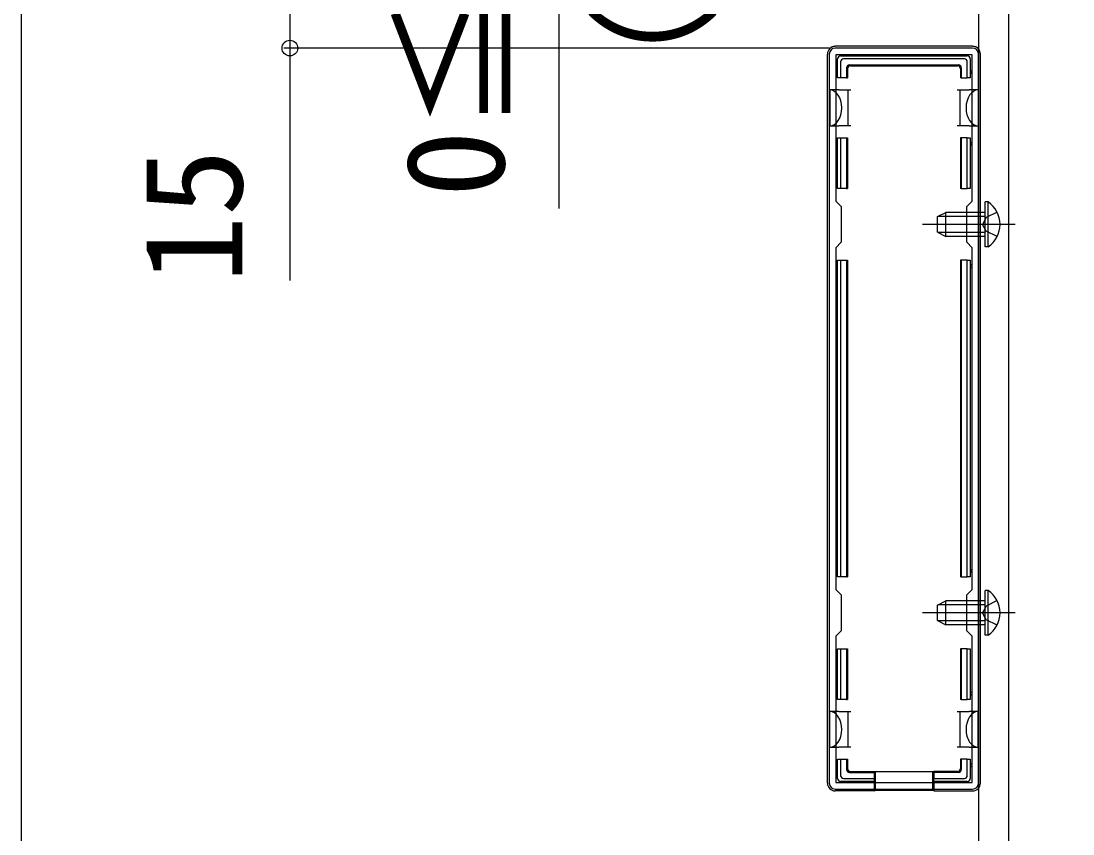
# Model space of a CAD drawing. Units: millimetres, scale not verified. Extents: x -1312 to 1312, y -1950 to 1938.
# Drawn here: x -1142.8 to -966.7, y -473.1 to -337.1 of the extents above; entities that cross this region are included whole.
import ezdxf
from ezdxf.enums import TextEntityAlignment as Align

# ---------------------------------------------------------------- set-up
doc = ezdxf.new("R2010")
doc.units = ezdxf.units.MM
doc.header["$LTSCALE"] = 10
for name, color, linetype in [('0-3_YKK_11', 7, 'Continuous'), ('0-4_YKK_12', 2, 'Continuous'), ('0-5_YKK_13', 4, 'Continuous'), ('0-6_YKK_D', 6, 'Continuous')]:
    doc.layers.add(name, color=color, linetype=linetype)
doc.styles.add('ＭＳ ゴシック', font='')
doc.styles.get('ＭＳ ゴシック').set_extended_font_data('MS Gothic')

msp = doc.modelspace()

# ---------------------------------------------------------------- linework, layer by layer
at = {"layer": '0-3_YKK_11'}
for p, q in [((-983.5, -341.6), (-1006.5, -341.6)), ((-1007.5, -342.6), (-1007.5, -464.6)), ((-982.5, -464.6), (-982.5, -342.6)), ((-1006.5, -465.6), (-983.5, -465.6))]:
    msp.add_line(p, q, dxfattribs=at)
msp.add_lwpolyline([(-983.6, -432.2), (-983.6, -375), (-984.5, -374.1), (-984.5, -368.1), (-983.6, -367.2), (-983.6, -342.7), (-1006.4, -342.7), (-1006.4, -367.2), (-1005.5, -368.1), (-1005.5, -374.1), (-1006.4, -375), (-1006.4, -432.2), (-1005.5, -433.1), (-1005.5, -439.1), (-1006.4, -440), (-1006.4, -464.5), (-983.6, -464.5), (-983.6, -440), (-984.5, -439.1), (-984.5, -433.1)], close=True, dxfattribs=at)
for centre, start, end in [((-1006.5, -342.6), 90, 180), ((-983.5, -342.6), 0, 90), ((-1006.5, -464.6), 180, 270), ((-983.5, -464.6), 270, 360)]:
    msp.add_arc(centre, 1, start, end, dxfattribs=at)
at = {"layer": '0-4_YKK_12'}
msp.add_lwpolyline([(-982.5, -1021.6), (-946, -1021.6), (-946, -203.1), (-982.5, -203.1)], close=True, dxfattribs=at)
msp.add_lwpolyline([(-977.5, -202.6), (-977.5, -1577.6), (-927.5, -1577.6)], dxfattribs=at)
at = {"layer": '0-5_YKK_13'}
for p, q in [((-983.5, -341.3), (-1006.5, -341.3)), ((-1007.8, -464.61), (-1007.8, -342.6)), ((-1005.6, -342.9), (-984.4, -342.9)), ((-982.2, -464.61), (-982.2, -342.6)), ((-1005.6, -343.9), (-1005.6, -346.6)), ((-984.89, -343.4), (-1005.11, -343.4)), ((-1004.45, -345.05), (-1004.45, -346.6)), ((-1004.1, -344.4), (-985.9, -344.4)), ((-1003.95, -344.55), (-986.05, -344.55)), ((-985.55, -345.05), (-985.55, -346.6)), ((-985.4, -344.9), (-985.4, -346.6)), ((-984.4, -346.6), (-984.4, -343.9)), ((-983.9, -343.4), (-983.9, -346.6)), ((-1004.6, -346.6), (-1004.45, -346.6)), ((-985.4, -346.6), (-985.55, -346.6)), ((-985.4, -346.6), (-984.4, -346.6)), ((-983.9, -346.6), (-984.4, -346.6)), ((-1005.9, -348.6), (-1007.4, -348.6)), ((-1007.4, -348.6), (-1007.4, -354.6)), ((-1004.4, -348.6), (-1003.9, -348.6)), ((-986.1, -348.6), (-985.6, -348.6)), ((-982.6, -348.6), (-984.1, -348.6)), ((-982.6, -348.6), (-982.6, -354.6)), ((-1007.4, -354.6), (-1005.9, -354.6)), ((-1003.9, -354.6), (-1004.4, -354.6)), ((-985.6, -354.6), (-986.1, -354.6)), ((-984.1, -354.6), (-982.6, -354.6)), ((-1005.6, -356.6), (-1005.6, -365.1)), ((-1005.6, -356.6), (-1004.6, -356.6)), ((-1004.6, -356.6), (-1004.6, -365.1)), ((-985.55, -356.6), (-985.55, -365.1)), ((-985.4, -356.6), (-985.55, -356.6)), ((-984.4, -356.6), (-985.4, -356.6)), ((-1005.6, -365.1), (-1006.1, -365.1)), ((-1004.6, -365.1), (-1005.6, -365.1)), ((-1004.6, -365.1), (-1004.45, -365.1)), ((-985.4, -365.1), (-984.4, -365.1)), ((-981.4, -374.85), (-981.4, -367.35)), ((-989.4, -369.8), (-988, -369.1)), ((-981.4, -369.76), (-989.31, -369.76)), ((-981.4, -369.1), (-988, -369.1)), ((-976.4, -371.1), (-991.9, -371.1)), ((-989.4, -372.4), (-989.4, -369.8)), ((-989.4, -372.4), (-988, -373.1)), ((-981.4, -372.45), (-989.31, -372.45)), ((-980.89, -374.85), (-981.4, -374.85)), ((-1005.6, -377.1), (-1005.6, -430.1)), ((-1005.6, -377.1), (-1004.6, -377.1)), ((-1004.6, -377.1), (-1004.6, -430.1)), ((-985.55, -377.1), (-985.55, -430.1)), ((-985.4, -377.1), (-985.55, -377.1)), ((-984.4, -377.1), (-985.4, -377.1)), ((-984.4, -430.1), (-984.4, -377.1)), ((-984.4, -377.1), (-983.9, -377.1)), ((-1005.6, -430.1), (-1006.1, -430.1)), ((-1004.6, -430.1), (-1005.6, -430.1)), ((-1004.6, -430.1), (-1004.45, -430.1)), ((-985.4, -430.1), (-984.4, -430.1)), ((-981.4, -439.85), (-981.4, -432.35)), ((-989.4, -434.8), (-988, -434.1)), ((-989.4, -437.4), (-989.4, -434.8)), ((-981.4, -434.76), (-989.31, -434.76)), ((-981.4, -434.1), (-988, -434.1)), ((-976.4, -436.1), (-991.9, -436.1)), ((-989.4, -437.4), (-988, -438.1)), ((-981.4, -437.45), (-989.31, -437.45)), ((-980.89, -439.85), (-981.4, -439.85)), ((-1006.1, -450.6), (-1006.1, -442.1)), ((-1006.1, -442.1), (-1005.6, -442.1)), ((-1005.6, -442.1), (-1005.6, -450.6)), ((-1005.6, -442.1), (-1004.6, -442.1)), ((-1004.6, -442.1), (-1004.45, -442.1)), ((-1004.45, -442.1), (-1004.45, -450.6)), ((-985.55, -442.1), (-985.55, -450.6)), ((-985.4, -442.1), (-985.55, -442.1)), ((-985.4, -442.1), (-985.4, -450.6)), ((-984.4, -442.1), (-983.9, -442.1)), ((-983.9, -442.1), (-983.9, -450.6)), ((-1005.6, -450.6), (-1006.1, -450.6)), ((-1004.6, -450.6), (-1004.45, -450.6)), ((-985.4, -450.6), (-985.55, -450.6)), ((-985.4, -450.6), (-984.4, -450.6)), ((-983.9, -450.6), (-984.4, -450.6)), ((-1005.9, -452.6), (-1007.4, -452.6)), ((-1007.4, -458.6), (-1007.4, -452.6)), ((-1004.4, -452.6), (-1003.9, -452.6)), ((-986.1, -452.6), (-985.6, -452.6)), ((-982.6, -452.6), (-984.1, -452.6)), ((-982.6, -458.6), (-982.6, -452.6)), ((-1007.4, -458.6), (-1005.9, -458.6)), ((-1003.9, -458.6), (-1004.4, -458.6)), ((-985.6, -458.6), (-986.1, -458.6)), ((-984.1, -458.6), (-982.6, -458.6)), ((-1006.1, -463.8), (-1006.1, -460.6)), ((-1006.1, -460.6), (-1005.6, -460.6)), ((-1005.6, -460.6), (-1005.6, -463.31)), ((-1005.6, -460.6), (-1004.6, -460.6)), ((-1004.6, -460.6), (-1004.6, -462.3)), ((-1004.6, -460.6), (-1004.45, -460.6)), ((-1004.45, -460.6), (-1004.45, -462.16)), ((-985.55, -460.6), (-985.55, -462.16)), ((-985.4, -460.6), (-985.55, -460.6)), ((-985.4, -460.6), (-985.4, -462.3)), ((-984.4, -460.6), (-985.4, -460.6)), ((-984.4, -463.31), (-984.4, -460.6)), ((-1004.1, -462.8), (-1000, -462.8)), ((-1003.95, -462.66), (-1000, -462.66)), ((-1000, -462.8), (-1000, -462.66)), ((-1000, -462.66), (-990, -462.66)), ((-1000, -462.8), (-1000, -463.8)), ((-999.8, -462.66), (-999.8, -465.81)), ((-986.05, -462.66), (-990, -462.66)), ((-990, -462.8), (-990, -462.66)), ((-985.9, -462.8), (-990, -462.8)), ((-990, -462.8), (-990, -463.8)), ((-1000, -464.3), (-1005.6, -464.3)), ((-1005.11, -463.8), (-1000, -463.8)), ((-1000, -463.8), (-1000, -464.3)), ((-1000, -464.3), (-1000, -465.9)), ((-990, -463.8), (-984.89, -463.8)), ((-990, -464.3), (-990, -463.8)), ((-984.4, -464.3), (-990, -464.3)), ((-990, -464.3), (-990, -465.9)), ((-1000, -465.9), (-1006.5, -465.9)), ((-1000, -465.9), (-999.8, -465.81)), ((-990, -465.9), (-990.2, -465.81)), ((-990, -465.9), (-983.5, -465.9))]:
    msp.add_line(p, q, dxfattribs=at)
for points in [[(-1005.6, -346.6), (-1006.1, -346.6), (-1006.1, -343.4)], [(-1004.6, -344.9), (-1004.6, -346.6), (-1005.6, -346.6)], [(-1005.9, -348.6), (-1004.4, -348.6), (-1004.4, -351.6)], [(-985.6, -351.6), (-985.6, -348.6), (-984.1, -348.6)], [(-1004.4, -351.6), (-1004.4, -354.6), (-1005.9, -354.6)], [(-984.1, -354.6), (-985.6, -354.6), (-985.6, -351.6)], [(-1006.1, -365.1), (-1006.1, -356.6), (-1005.6, -356.6)], [(-1004.6, -356.6), (-1004.45, -356.6), (-1004.45, -365.1)], [(-985.4, -356.6), (-985.4, -365.1), (-985.55, -365.1)], [(-980.89, -374.85), (-980.89, -367.35), (-981.4, -367.35)], [(-981.4, -373.1), (-988, -373.1), (-988, -369.1)], [(-979.39, -369.05), (-981.25, -369.96), (-981.86, -371.1)], [(-979.39, -373.15), (-981.25, -372.25), (-981.86, -371.1)], [(-1006.1, -430.1), (-1006.1, -377.1), (-1005.6, -377.1)], [(-1004.6, -377.1), (-1004.45, -377.1), (-1004.45, -430.1)], [(-985.4, -377.1), (-985.4, -430.1), (-985.55, -430.1)], [(-983.9, -377.1), (-983.9, -430.1), (-984.4, -430.1)], [(-980.89, -439.85), (-980.89, -432.35), (-981.4, -432.35)], [(-981.4, -438.1), (-988, -438.1), (-988, -434.1)], [(-979.39, -434.05), (-981.25, -434.96), (-981.86, -436.1)], [(-979.39, -438.15), (-981.25, -437.25), (-981.86, -436.1)], [(-1004.6, -442.1), (-1004.6, -450.6), (-1005.6, -450.6)], [(-984.4, -450.6), (-984.4, -442.1), (-985.4, -442.1)], [(-1005.9, -452.6), (-1004.4, -452.6), (-1004.4, -455.6)], [(-985.6, -455.6), (-985.6, -452.6), (-984.1, -452.6)], [(-1004.4, -455.6), (-1004.4, -458.6), (-1005.9, -458.6)], [(-984.1, -458.6), (-985.6, -458.6), (-985.6, -455.6)], [(-984.4, -460.6), (-983.9, -460.6), (-983.9, -463.8)], [(-990.2, -462.66), (-990.2, -465.81), (-999.8, -465.81)]]:
    msp.add_lwpolyline(points, dxfattribs=at)
msp.add_lwpolyline([(-984.4, -365.1), (-984.4, -356.6), (-983.9, -356.6), (-983.9, -365.1)], close=True, dxfattribs=at)
for centre, radius, start, end in [((-1005.6, -343.4), 0.5, 90.7744, 179.2256), ((-1005.6, -343.4), 0.5, 90, 90.7744), ((-984.4, -343.4), 0.5, 89.2256, 90), ((-984.4, -343.4), 0.5, 0.7744, 89.2256), ((-1005.6, -343.4), 0.5, 179.2256, 180), ((-984.4, -343.4), 0.5, 0, 0.7744), ((-1006.1, -345.6), 0.3, 90, 270), ((-983.9, -345.6), 0.3, 270, 90), ((-1006.1, -357.6), 0.3, 90, 270), ((-983.9, -357.6), 0.3, 270, 90), ((-983.43, -371.1), 4.53, 304.0667, 55.9333), ((-1006.1, -378.1), 0.3, 90, 270), ((-983.9, -378.1), 0.3, 270, 90), ((-1006.1, -429.1), 0.3, 90, 270), ((-983.9, -429.1), 0.3, 270, 90), ((-983.43, -436.1), 4.53, 304.0667, 55.9333), ((-1006.1, -449.6), 0.3, 90, 270), ((-983.9, -449.6), 0.3, 270, 90), ((-1006.1, -461.6), 0.3, 90, 270), ((-983.9, -461.6), 0.3, 270, 90), ((-1005.6, -463.8), 0.5, 180, 180.7744), ((-1005.6, -463.8), 0.5, 180.7744, 269.2256), ((-1005.6, -463.8), 0.5, 269.2256, 270), ((-984.4, -463.8), 0.5, 270, 270.7744), ((-984.4, -463.8), 0.5, 270.7744, 359.2256), ((-984.4, -463.8), 0.5, 359.2256, 0)]:
    msp.add_arc(centre, radius, start, end, dxfattribs=at)
for centre, major_axis, ratio, start_param, end_param in [((-1006.5, -342.61), (-0.923, 0.923), 0.99628, 5.499651, 7.06672), ((-983.5, -342.61), (0.923, 0.923), 0.99628, 5.499651, 7.06672), ((-1005.09, -343.91), (-0.363, 0.363), 0.973329, 5.511302, 7.055068), ((-1004.1, -344.9), (-0.354, 0.354), 0.999924, 5.497825, 7.068545), ((-1003.95, -345.05), (-0.354, 0.354), 0.999924, 5.497825, 7.068545), ((-986.05, -345.05), (0.354, 0.354), 0.999924, 5.497825, 7.068545), ((-985.9, -344.9), (0.354, 0.354), 0.999924, 5.497825, 7.068545), ((-984.91, -343.91), (0.363, 0.363), 0.973329, 5.511302, 7.055068), ((-1007.4, -351.6), (0, 3), 0.666667, 4.712389, 6.283185), ((-982.6, -351.6), (0, 3), 0.666667, 0, 1.570796), ((-1007.4, -351.6), (0, 3), 0.666667, 3.141593, 4.712389), ((-982.6, -351.6), (0, 3), 0.666667, 1.570796, 3.141593), ((-1007.4, -455.6), (0, 3), 0.666667, 4.712389, 6.283185), ((-982.6, -455.6), (0, 3), 0.666667, 0, 1.570796), ((-1007.4, -455.6), (0, 3), 0.666667, 3.141593, 4.712389), ((-982.6, -455.6), (0, 3), 0.666667, 1.570796, 3.141593), ((-1004.1, -462.3), (0.354, 0.354), 0.999924, 2.356233, 3.926953), ((-1003.95, -462.16), (0.354, 0.354), 0.999924, 2.356233, 3.926953), ((-986.05, -462.16), (-0.354, 0.354), 0.999924, 2.356233, 3.926953), ((-985.9, -462.3), (-0.354, 0.354), 0.999924, 2.356233, 3.926953), ((-1006.5, -464.6), (0.923, 0.923), 0.99628, 2.358058, 3.925127), ((-1005.09, -463.3), (0.363, 0.363), 0.973329, 2.36971, 3.913476), ((-984.91, -463.3), (-0.363, 0.363), 0.973329, 2.36971, 3.913476), ((-983.5, -464.6), (-0.923, 0.923), 0.99628, 2.358058, 3.925127)]:
    msp.add_ellipse(centre, major_axis=major_axis, ratio=ratio, start_param=start_param, end_param=end_param, dxfattribs=at)
at = {"layer": '0-6_YKK_D'}
for p, q in [((-1052.8, -202.6), (-1052.8, -368.42)), ((-1142.8, -223.6), (-1142.8, -1031.6)), ((-1007.5, -341.6), (-1098.8, -341.6))]:
    msp.add_line(p, q, dxfattribs=at)
msp.add_lwpolyline([(-1097.8, -326.6), (-1097.8, -341.6), (-1097.8, -380.47)], dxfattribs=at)
msp.add_circle((-1097.8, -341.6), 1.31, dxfattribs=at)

# ---------------------------------------------------------------- texts
at = {"layer": '0-6_YKK_D', "style": 'ＭＳ ゴシック'}
for s, p in [('（標準：0）', (-1023.59, -356.15)), ('0≦A≦130', (-1056.95, -366.57)), ('15', (-1100.8, -380.92))]:
    msp.add_text(s, height=16.5, rotation=90, dxfattribs=at).set_placement(p, align=Align.BOTTOM_LEFT)

doc.saveas('drawing.dxf')
